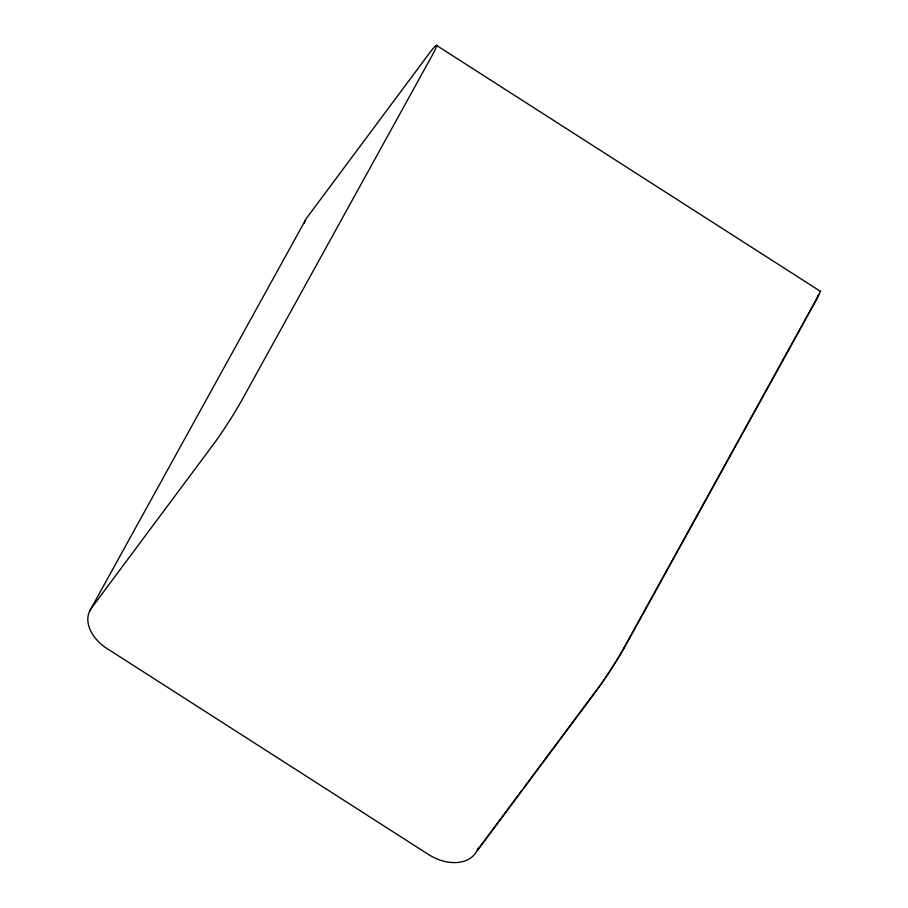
<?xml version="1.0" encoding="UTF-8"?>
<svg xmlns="http://www.w3.org/2000/svg" width="908" height="908" viewBox="0 0 908 908"><rect width="100%" height="100%" fill="white"/><g stroke="black" fill="none" stroke-linecap="round" stroke-linejoin="round"><path stroke-width="1.36" d="M89.665 611.05L305.406 220.235M478.595 847.811L477.222 850.285L522.1 790.028M523.791 787.747L598.315 687.697A33.789 2.293 -57.4 0 0 603.82 679.956M436.532 45.4L820.049 291.082M819.663 291.093A36.819 2.497 -57.4 0 1 815.452 301.513L625.396 645.804A36.819 2.497 -57.4 0 1 597.26 689.603L474.907 853.883A36.819 25.481 28.9 0 1 428.69 854.61L107.031 648.55A36.819 25.481 28.9 0 1 91.39 608.201L213.743 443.921A36.819 2.497 -57.4 0 0 241.88 400.122L431.936 55.831A36.819 2.497 -57.4 0 0 429.484 53.107L307.131 217.387A36.819 25.481 28.9 0 0 304.237 223.379M818.21 295.043A33.789 2.293 -57.4 0 1 814.192 303.204L624.136 647.495A33.789 2.293 -57.4 0 1 616.362 660.695M615.794 661.603A33.789 2.293 -57.4 0 1 609.892 670.887M609.291 671.807A33.789 2.293 -57.4 0 1 604.58 678.855"/></g></svg>
